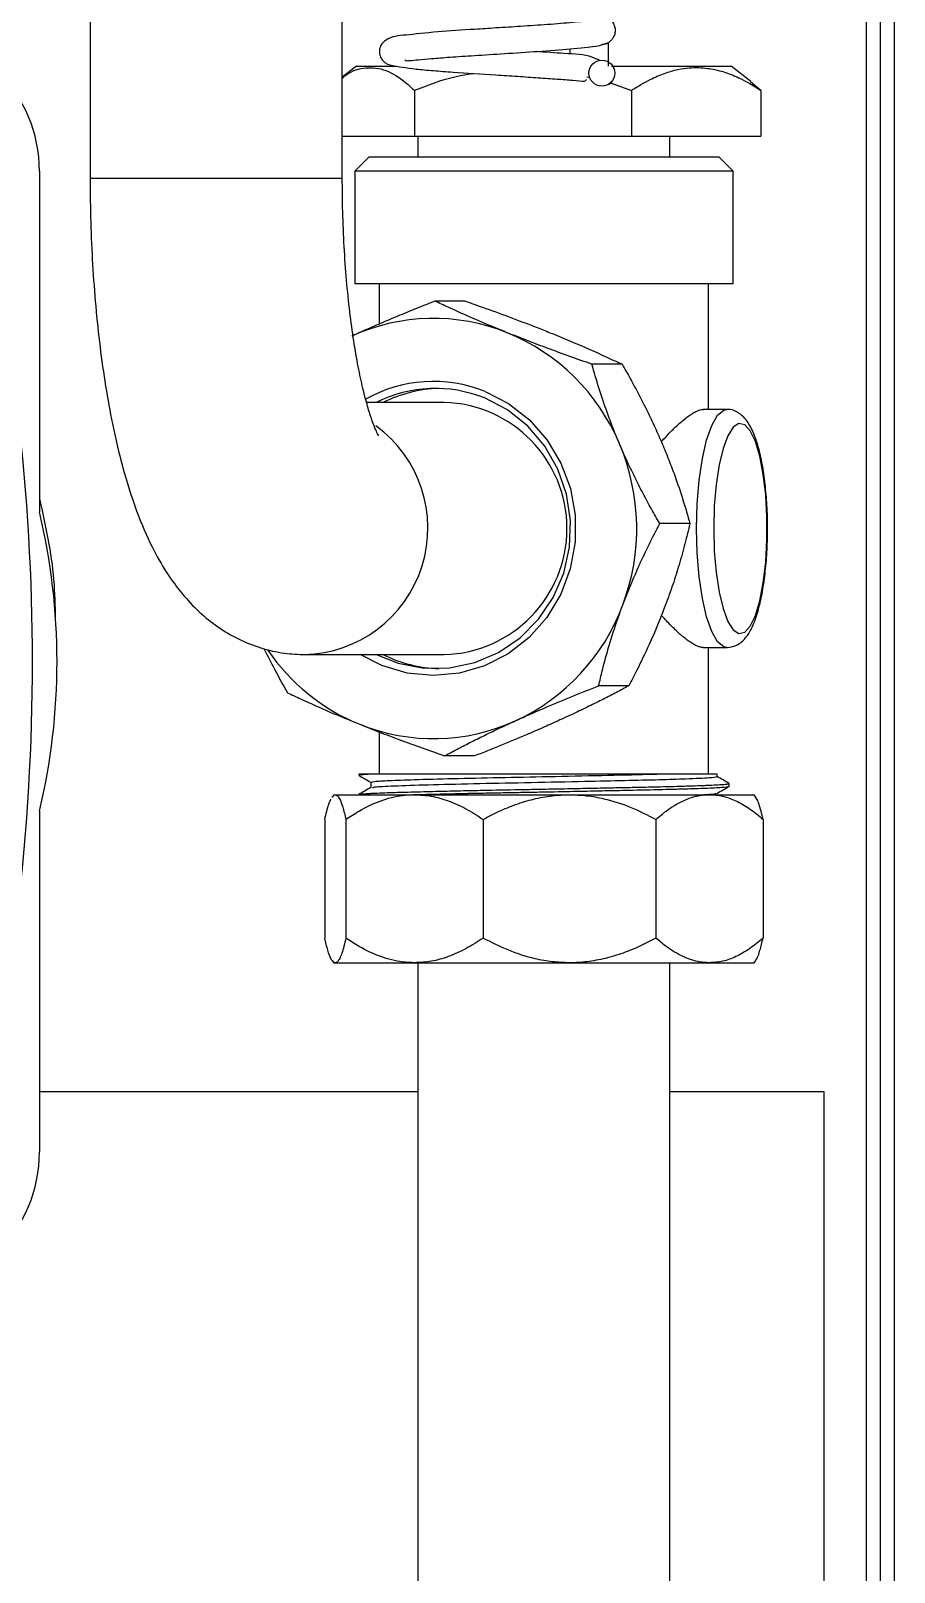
# Model space of a CAD drawing. Header units: millimetres. Extents: x 15 to 415, y 5 to 292.
# Drawn here: x 159.53 to 177.13, y 133.66 to 165.1 of the extents above; entities that cross this region are included whole.
import ezdxf

# ---------------------------------------------------------------- set-up
doc = ezdxf.new("R2010")
doc.units = ezdxf.units.MM

msp = doc.modelspace()

# ---------------------------------------------------------------- linework, layer by layer
at = {"color": 7, "linetype": 'Continuous', "lineweight": 25}
for p, q in [((176.847, 239.4198), (176.847, 125.7459)), ((177.1328, 239.4198), (177.1328, 125.7459)), ((176.5613, 239.1543), (176.5613, 126.0115)), ((160.7359, 170.0888), (160.7359, 162.0888)), ((165.8788, 162.0888), (165.8788, 170.0888)), ((170.5193, 164.7275), (170.5193, 164.6184)), ((171.3015, 164.8595), (171.3015, 164.3745)), ((166.1687, 164.3745), (165.8788, 164.149)), ((166.1687, 164.3745), (166.9719, 164.3745)), ((170.8676, 164.1569), (170.9257, 164.1437)), ((171.3713, 164.3745), (173.8111, 164.3745)), ((174.2092, 164.0649), (173.8111, 164.3745)), ((167.3501, 163.8825), (167.3501, 162.9459)), ((171.3085, 164.0038), (171.3653, 164.0504)), ((171.3461, 164.0347), (171.7766, 163.8825)), ((171.7766, 163.8825), (171.7766, 162.9459)), ((174.4164, 163.8825), (174.2007, 164.054)), ((174.4164, 163.8825), (174.4164, 162.9459)), ((165.8788, 162.9459), (167.3501, 162.9459)), ((167.3501, 162.9459), (171.7766, 162.9459)), ((167.4185, 162.9459), (167.4185, 162.5174)), ((171.7766, 162.9459), (174.4164, 162.9459)), ((172.5613, 162.5174), (172.5613, 162.9459)), ((159.7042, 162.2317), (159.7042, 155.2831)), ((166.4185, 162.5174), (166.1328, 162.2317)), ((166.1328, 162.2317), (166.1328, 159.9459)), ((173.7203, 162.2317), (166.1328, 162.2317)), ((173.444, 162.5174), (166.4185, 162.5174)), ((173.5613, 162.5174), (173.444, 162.5174)), ((173.847, 162.2317), (173.5613, 162.5174)), ((173.847, 162.2317), (173.7203, 162.2317)), ((173.847, 159.9459), (173.847, 162.2317)), ((166.1328, 159.9459), (169.0093, 159.9459)), ((166.6328, 159.9459), (166.6328, 159.1172)), ((169.0093, 159.9459), (173.847, 159.9459)), ((173.347, 157.3745), (173.347, 159.9459)), ((168.3852, 159.5837), (167.7701, 159.5837)), ((171.5851, 158.2958), (170.9699, 158.2958)), ((167.9561, 157.5174), (166.3731, 157.5174)), ((173.7203, 157.3745), (173.2365, 157.3745)), ((159.7042, 155.5557), (159.7042, 155.544)), ((172.9669, 155.0456), (172.3518, 155.0456)), ((173.2362, 152.5174), (173.7203, 152.5174)), ((173.347, 149.9459), (173.347, 152.5174)), ((165.1233, 152.3745), (167.9561, 152.3745)), ((171.7213, 151.737), (171.1062, 151.737)), ((166.6328, 150.7951), (166.6328, 149.9459)), ((168.5779, 150.3082), (167.9628, 150.3082)), ((166.2126, 149.9459), (166.5502, 149.9459)), ((166.4589, 149.7745), (166.4589, 149.6613)), ((173.5217, 149.8862), (173.5217, 149.9459)), ((173.7672, 149.6879), (173.7672, 149.7446)), ((165.7042, 149.5174), (165.6693, 149.4676)), ((165.7042, 149.5174), (165.7361, 149.5174)), ((165.7361, 149.5174), (167.3511, 149.5174)), ((166.2126, 149.5179), (166.2126, 149.5174)), ((167.3511, 149.5174), (170.5119, 149.5174)), ((170.5119, 149.5174), (173.3669, 149.5174)), ((173.3669, 149.5174), (174.2756, 149.5174)), ((174.3105, 149.4676), (174.2756, 149.5174)), ((159.7042, 149.1802), (159.7042, 142.2317)), ((165.5199, 149.0129), (165.5199, 146.5932)), ((165.9523, 149.0129), (165.9523, 146.5932)), ((168.75, 149.0129), (168.75, 146.5932)), ((172.2739, 149.0129), (172.2739, 146.5932)), ((174.4599, 149.0129), (174.4599, 146.5932)), ((165.6697, 146.1381), (165.7042, 146.0888)), ((165.7042, 146.0888), (165.7361, 146.0888)), ((165.7361, 146.0888), (167.3511, 146.0888)), ((167.3511, 146.0888), (170.5119, 146.0888)), ((167.4185, 146.0888), (167.4185, 132.0317)), ((170.5119, 146.0888), (173.3669, 146.0888)), ((172.5613, 132.0317), (172.5613, 146.0888)), ((173.3669, 146.0888), (174.2756, 146.0888)), ((174.2756, 146.0888), (174.3101, 146.1381)), ((167.4185, 143.4602), (159.7042, 143.4602)), ((175.7042, 143.4602), (172.5613, 143.4602)), ((175.7042, 128.6031), (175.7042, 143.4602))]:
    msp.add_line(p, q, dxfattribs=at)
at = {"color": 8, "linetype": 'Continuous', "lineweight": 25}
msp.add_line((160.7359, 162.0888), (165.8788, 162.0888), dxfattribs=at)
at = {"color": 7, "linetype": 'Continuous', "lineweight": 25, "flags": 128}
for points in [[(168.7907, 157.7416), (169.2696, 157.494), (169.6963, 157.1597), (170.0564, 156.75), (170.3375, 156.2788), (170.5301, 155.7622), (170.6277, 155.2179), (170.6268, 154.6643), (170.5276, 154.1203), (170.3333, 153.6044), (170.0507, 153.1342), (169.6894, 152.7256), (169.2616, 152.3927), (168.7819, 152.1468), (168.2667, 151.9961), (167.7335, 151.946), (167.2004, 151.9979), (166.6857, 152.1503), (166.2437, 152.3745)], [(166.57, 152.3745), (167.0214, 152.197), (167.5382, 152.0993), (168.0635, 152.1045), (168.5783, 152.2124), (169.0642, 152.4191), (169.5034, 152.7171), (169.8801, 153.0957), (170.1807, 153.5411), (170.3943, 154.0374), (170.5133, 154.5664), (170.5333, 155.1092), (170.4535, 155.6461), (170.277, 156.1577), (170.0099, 156.6255), (169.6621, 157.0325), (169.2461, 157.3642), (168.7769, 157.6085), (168.7769, 157.6085)], [(173.4519, 154.9459), (173.4646, 154.4853), (173.5022, 154.0462), (173.563, 153.6491), (173.644, 153.3127), (173.7415, 153.0527), (173.8509, 152.8812), (173.9672, 152.8062), (174.0848, 152.8313), (174.1983, 152.9553), (174.3024, 153.1723), (174.3921, 153.4723), (174.4634, 153.8412), (174.5129, 154.2617), (174.5382, 154.7143), (174.5382, 155.1776), (174.5129, 155.6302), (174.4634, 156.0507), (174.3921, 156.4196), (174.3024, 156.7196), (174.1983, 156.9366), (174.0848, 157.0606), (173.9672, 157.0857), (173.8509, 157.0107), (173.7415, 156.8392), (173.644, 156.5792), (173.563, 156.2428), (173.5022, 155.8457), (173.4646, 155.4066), (173.4519, 154.9459)]]:
    msp.add_lwpolyline(points, dxfattribs=at)
at = {"color": 8, "linetype": 'Continuous', "lineweight": 25, "flags": 128}
for points in [[(173.1029, 154.9459), (173.1164, 155.4509), (173.1563, 155.9337), (173.2208, 156.3734), (173.3072, 156.7507), (173.4116, 157.0492), (173.5295, 157.2557), (173.6558, 157.3612), (173.7205, 157.3745)], [(173.722, 152.5174), (173.6558, 152.5307), (173.5295, 152.6362), (173.4116, 152.8427), (173.3072, 153.1412), (173.2208, 153.5185), (173.1563, 153.9582), (173.1164, 154.441), (173.1029, 154.9459)]]:
    msp.add_lwpolyline(points, dxfattribs=at)
at = {"color": 7, "linetype": 'Continuous', "lineweight": 25}
msp.add_circle((171.1722, 164.2337), 0.2646, dxfattribs=at)
for centre, radius, start, end in [((156.847, 162.2317), 2.8571, 0, 90), ((116.7042, 152.2317), 42.8571, 346.32279, 13.67721), ((167.738, 155.2104), 4.0211, 68.03893, 114.50535), ((167.6509, 155.0426), 4.2094, 22.75392, 67.79345), ((167.7378, 155.1271), 2.8185, 68.06427, 119.55543), ((167.7743, 155.1188), 2.684, 68.06628, 116.66116), ((167.9225, 155.1105), 2.6926, 91.60372, 116.63696), ((167.8881, 154.9459), 2.5723, 271.51518, 88.48482), ((167.4647, 154.9458), 4.4185, 339.40178, 22.97811), ((146.847, 152.2317), 13.2143, 346.64882, 13.35118), ((167.6383, 154.8615), 4.2264, 294.72794, 339.64338), ((167.8017, 154.8155), 4.1691, 214.28035, 247.92079), ((167.9213, 154.7767), 2.6879, 243.34074, 268.41859), ((167.7384, 154.6815), 4.0211, 248.03893, 294.50535), ((156.847, 142.2317), 2.8571, 270, 0)]:
    msp.add_arc(centre, radius, start, end, dxfattribs=at)
at = {"color": 8, "linetype": 'Continuous', "lineweight": 25}
msp.add_arc((165.0434, 154.9557), 2.5816, 271.23585, 53.86931, dxfattribs=at)
at = {"color": 7, "linetype": 'Continuous', "lineweight": 25}
for points, knots in [([(171.1132, 165.3588), (171.0856, 165.3427), (171.0329, 165.3119), (170.6191, 165.2665), (170.0986, 165.2251), (169.5466, 165.188), (169.0366, 165.1557), (168.4528, 165.1181), (167.7817, 165.0756), (167.1298, 165.0023), (166.8525, 164.9835), (166.6595, 164.8232), (166.624, 164.6693), (166.653, 164.5597), (166.7558, 164.4188), (166.9154, 164.3872), (167.2619, 164.3248), (167.7259, 164.2849), (168.2575, 164.2445), (168.861, 164.2064), (169.4565, 164.1683), (169.882, 164.1406), (170.2686, 164.1121), (170.5855, 164.093), (170.8228, 164.0562), (170.8504, 164.091), (170.8613, 164.1048)], [0, 0, 0, 0, 0.062806, 0.1200696, 0.1715858, 0.217213, 0.2567833, 0.2901875, 0.3532336, 0.4221423, 0.4906741, 0.5141014, 0.5295399, 0.5411029, 0.5513196, 0.5932338, 0.6625226, 0.6986717, 0.7342137, 0.8034865, 0.8380609, 0.8728254, 0.9077077, 0.9425681, 0.9772421, 1, 1, 1, 1]), ([(171.162, 164.8189), (171.191, 164.8221), (171.2474, 164.8282), (171.3203, 164.865), (171.3757, 164.9123), (171.4237, 164.9782), (171.4505, 165.0582), (171.4523, 165.1371), (171.4289, 165.2236), (171.3709, 165.3064), (171.2804, 165.3707), (171.2063, 165.382), (171.1698, 165.3875)], [0, 0, 0, 0, 0.08731505, 0.17044695, 0.24760323, 0.31818924, 0.44080006, 0.5470856, 0.65597846, 0.77021497, 0.88680804, 1, 1, 1, 1]), ([(167.1563, 164.5089), (167.1583, 164.5031), (167.1654, 164.4828), (167.2463, 164.4894), (167.4252, 164.5064), (167.7104, 164.5326), (168.0889, 164.5609), (168.5931, 164.5949), (169.2118, 164.6341), (169.9027, 164.6789), (170.5799, 164.7296), (171.0089, 164.7759), (171.2175, 164.8159), (171.243, 164.837), (171.256, 164.8478)], [0, 0, 0, 0, 0.0224005, 0.0785328, 0.1367749, 0.1992896, 0.2739456, 0.3614909, 0.4620949, 0.5759276, 0.7032314, 0.8442172, 0.9203235, 1, 1, 1, 1]), ([(171.1244, 164.4892), (171.0752, 164.5152), (170.8923, 164.6117), (170.4504, 164.6266), (170.0222, 164.66), (169.8291, 164.6751)], [0, 0, 0, 0, 0.1680618, 0.6248976, 1, 1, 1, 1]), ([(165.8788, 164.1332), (165.9023, 164.1526), (166.0572, 164.2802), (166.3575, 164.369), (166.7731, 164.3196), (167.1028, 164.1115), (167.2924, 163.9359), (167.3501, 163.8825)], [0, 0, 0, 0, 0.04944584, 0.32560169, 0.59624192, 0.87701354, 1, 1, 1, 1]), ([(167.3501, 163.8825), (167.3785, 163.8934), (167.6937, 164.015), (168.087, 164.163), (168.4685, 164.2166), (168.5456, 164.2274)], [0, 0, 0, 0, 0.0733582, 0.8128252, 1, 1, 1, 1]), ([(171.7766, 163.8825), (171.8388, 163.922), (171.9633, 164.0012), (172.1859, 164.1215), (172.4387, 164.2318), (172.7065, 164.3092), (173.0012, 164.3529), (173.2543, 164.3463), (173.4882, 164.3053), (173.6997, 164.2492), (173.9271, 164.1594), (174.1806, 164.0309), (174.3311, 163.9361), (174.4164, 163.8825)], [0, 0, 0, 0, 0.0734783, 0.1471557, 0.258517, 0.3620606, 0.4473688, 0.5855293, 0.641208, 0.7073853, 0.8222946, 0.8993084, 1, 1, 1, 1]), ([(160.7359, 162.0888), (160.7366, 161.9353), (160.7386, 161.4905), (160.7611, 160.7564), (160.8113, 159.8971), (160.8868, 159.0562), (160.9876, 158.2394), (161.1148, 157.4506), (161.2707, 156.6915), (161.4602, 155.9602), (161.6943, 155.2492), (161.9677, 154.6096), (162.2754, 154.0619), (162.597, 153.619), (162.9447, 153.2481), (163.3292, 152.9363), (163.7531, 152.6843), (164.2123, 152.5012), (164.6744, 152.3929), (164.9818, 152.3803), (165.1233, 152.3745)], [0, 0, 0, 0, 0.03303979, 0.09575645, 0.15862907, 0.22182583, 0.28557909, 0.35020196, 0.41615419, 0.48416118, 0.55542557, 0.63183797, 0.69427415, 0.7470623, 0.79459654, 0.8390685, 0.88179164, 0.92355278, 0.96483471, 1, 1, 1, 1]), ([(166.6175, 156.8384), (166.6183, 156.8372), (166.6253, 156.8268), (166.5975, 156.8728), (166.5468, 156.9866), (166.4698, 157.1897), (166.3806, 157.4769), (166.2844, 157.8517), (166.1884, 158.3093), (166.0986, 158.8421), (166.0198, 159.4399), (165.9556, 160.0905), (165.9094, 160.781), (165.8831, 161.4525), (165.8801, 161.8916), (165.8788, 162.0888)], [0, 0, 0, 0, 0.0078419, 0.0689096, 0.1345767, 0.2057365, 0.2825382, 0.3645427, 0.4509657, 0.5409142, 0.6335464, 0.7281451, 0.8241275, 0.9210253, 1, 1, 1, 1]), ([(167.7701, 159.5837), (167.6591, 159.5398), (167.4365, 159.4519), (167.094, 159.3124), (166.7447, 159.1664), (166.4554, 159.0414), (166.2305, 158.9418), (166.1236, 158.8935), (166.0701, 158.8693)], [0, 0, 0, 0, 0.1977377, 0.3966457, 0.6005276, 0.806867, 0.9032637, 1, 1, 1, 1]), ([(169.2418, 158.9397), (169.1508, 158.9767), (168.8872, 159.0837), (168.4745, 159.2602), (168.0799, 159.4375), (167.8572, 159.5426), (167.7701, 159.5837)], [0, 0, 0, 0, 0.1638321, 0.4746302, 0.7943879, 1, 1, 1, 1]), ([(168.3852, 159.5837), (168.5024, 159.5426), (168.797, 159.4392), (169.2834, 159.262), (169.748, 159.0856), (170.0208, 158.9767), (170.1134, 158.9397)], [0, 0, 0, 0, 0.2056137, 0.5170117, 0.8361666, 1, 1, 1, 1]), ([(170.9699, 158.2958), (170.8203, 158.3483), (170.5194, 158.4541), (170.076, 158.6164), (169.6453, 158.7792), (169.3771, 158.8859), (169.2418, 158.9397)], [0, 0, 0, 0, 0.262126, 0.5272899, 0.7614272, 1, 1, 1, 1]), ([(170.1134, 158.9397), (170.243, 158.8869), (170.5048, 158.7803), (170.8819, 158.6181), (171.2474, 158.4548), (171.472, 158.349), (171.5851, 158.2958)], [0, 0, 0, 0, 0.23399835, 0.47271012, 0.73458372, 1, 1, 1, 1]), ([(171.5326, 156.6707), (171.4878, 156.7784), (171.3976, 156.9955), (171.2533, 157.3811), (171.104, 157.8231), (171.0149, 158.1372), (170.9699, 158.2958)], [0, 0, 0, 0, 0.1893593, 0.3812577, 0.6874988, 1, 1, 1, 1]), ([(171.5851, 158.2958), (171.642, 158.196), (171.7561, 157.9959), (171.9267, 157.6787), (172.0958, 157.3465), (172.2576, 157.0079), (172.3565, 156.7806), (172.4043, 156.6707)], [0, 0, 0, 0, 0.1977545, 0.3966796, 0.6005789, 0.8069359, 1, 1, 1, 1]), ([(172.4014, 156.7318), (172.4492, 156.7854), (172.5324, 156.8786), (172.6492, 156.9949), (172.7518, 157.0898), (172.8512, 157.1735), (172.9447, 157.2439), (173.0305, 157.3), (173.1084, 157.3418), (173.1766, 157.3668), (173.219, 157.3766), (173.2357, 157.3743), (173.2365, 157.3742)], [0, 0, 0, 0, 0.1411673, 0.2456621, 0.3507749, 0.4580031, 0.5660506, 0.6705804, 0.776023, 0.8845541, 0.9942343, 1, 1, 1, 1]), ([(174.5494, 155.0437), (174.5495, 155.0563), (174.5515, 155.2202), (174.5331, 155.5343), (174.4929, 155.9643), (174.4276, 156.3576), (174.3408, 156.7033), (174.2283, 156.9939), (174.0985, 157.2009), (173.932, 157.328), (173.7956, 157.3855), (173.7282, 157.3717), (173.7216, 157.3703)], [0, 0, 0, 0, 0.01073369, 0.14011958, 0.26979102, 0.40029843, 0.53259829, 0.66871696, 0.81369247, 0.90484472, 0.99059705, 1, 1, 1, 1]), ([(172.3518, 155.0456), (172.2949, 155.1453), (172.1808, 155.3455), (172.0102, 155.6627), (171.8411, 155.9949), (171.6793, 156.3334), (171.5804, 156.5608), (171.5326, 156.6707)], [0, 0, 0, 0, 0.1977545, 0.3966796, 0.6005789, 0.8069359, 1, 1, 1, 1]), ([(172.4043, 156.6707), (172.4491, 156.5629), (172.5393, 156.3459), (172.6835, 155.9602), (172.8329, 155.5182), (172.922, 155.2042), (172.9669, 155.0456)], [0, 0, 0, 0, 0.1893593, 0.3812577, 0.6874988, 1, 1, 1, 1]), ([(159.7042, 155.5557), (159.825, 155.0076), (160.0038, 154.1956), (160.0203, 153.3662), (160.0257, 153.0966)], [0, 0, 0, 0, 0.6750051, 1, 1, 1, 1]), ([(171.6007, 153.3913), (171.6534, 153.5269), (171.7597, 153.8009), (171.9424, 154.2175), (172.1406, 154.637), (172.2811, 154.9088), (172.3518, 155.0456)], [0, 0, 0, 0, 0.2339983, 0.4727101, 0.7345837, 1, 1, 1, 1]), ([(172.9669, 155.0456), (172.9351, 154.9105), (172.871, 154.6388), (172.7541, 154.2219), (172.6228, 153.8036), (172.5228, 153.5296), (172.4724, 153.3913)], [0, 0, 0, 0, 0.262126, 0.5272899, 0.7614272, 1, 1, 1, 1]), ([(173.725, 152.5201), (173.7874, 152.5282), (173.9128, 152.5447), (174.0588, 152.6591), (174.1807, 152.8149), (174.2917, 153.0458), (174.3901, 153.3648), (174.4675, 153.7525), (174.5197, 154.1762), (174.5493, 154.6121), (174.5493, 154.9043), (174.5494, 155.0437)], [0, 0, 0, 0, 0.0805926, 0.1621838, 0.2549431, 0.374853, 0.510112, 0.6387227, 0.7637734, 0.8872893, 1, 1, 1, 1]), ([(171.1062, 151.737), (171.1309, 151.8426), (171.1932, 152.1082), (171.3183, 152.5633), (171.4628, 153.0167), (171.5658, 153.2964), (171.6007, 153.3913)], [0, 0, 0, 0, 0.2056137, 0.5170117, 0.8361666, 1, 1, 1, 1]), ([(172.4724, 153.3913), (172.4359, 153.2964), (172.3301, 153.0215), (172.1336, 152.5681), (171.9161, 152.1125), (171.7761, 151.8426), (171.7213, 151.737)], [0, 0, 0, 0, 0.1638321, 0.4746302, 0.7943879, 1, 1, 1, 1]), ([(173.2362, 152.5182), (173.2341, 152.5179), (173.2187, 152.5161), (173.1815, 152.5242), (173.1243, 152.5435), (173.0593, 152.5758), (172.9892, 152.6182), (172.9144, 152.6703), (172.8342, 152.7325), (172.7508, 152.8034), (172.6655, 152.8816), (172.5792, 152.9666), (172.4908, 153.0588), (172.4313, 153.1263), (172.4014, 153.1601)], [0, 0, 0, 0, 0.0143875, 0.1054715, 0.1986648, 0.2925691, 0.3808151, 0.4696003, 0.5599646, 0.6508244, 0.7372371, 0.8240144, 0.9118429, 1, 1, 1, 1]), ([(164.2787, 152.4986), (164.3502, 152.3567), (164.5081, 152.0433), (164.6728, 151.7543), (164.7629, 151.5961)], [0, 0, 0, 0, 0.4528051, 1, 1, 1, 1]), ([(164.7629, 151.5961), (164.85, 151.555), (165.0691, 151.4516), (165.4631, 151.2745), (165.8754, 151.098), (166.1436, 150.9891), (166.2346, 150.9522)], [0, 0, 0, 0, 0.2056137, 0.5170117, 0.8361666, 1, 1, 1, 1]), ([(169.4062, 151.0226), (169.5115, 151.07), (169.7234, 151.1654), (170.1161, 151.3349), (170.5822, 151.5292), (170.9303, 151.6673), (171.1062, 151.737)], [0, 0, 0, 0, 0.1893593, 0.3812577, 0.6874988, 1, 1, 1, 1]), ([(171.7213, 151.737), (171.6393, 151.6931), (171.4748, 151.6052), (171.2038, 151.4657), (170.9103, 151.3197), (170.6008, 151.1709), (170.3831, 151.0709), (170.2779, 151.0226)], [0, 0, 0, 0, 0.1977545, 0.3966796, 0.6005789, 0.8069359, 1, 1, 1, 1]), ([(166.2346, 150.9522), (166.3673, 150.8994), (166.6355, 150.7927), (167.0643, 150.6305), (167.5103, 150.4672), (167.8112, 150.3614), (167.9628, 150.3082)], [0, 0, 0, 0, 0.2339983, 0.4727101, 0.7345837, 1, 1, 1, 1]), ([(167.9628, 150.3082), (168.0448, 150.3521), (168.2093, 150.44), (168.4803, 150.5795), (168.7738, 150.7255), (169.0833, 150.8743), (169.301, 150.9743), (169.4062, 151.0226)], [0, 0, 0, 0, 0.19775454, 0.39667957, 0.60057886, 0.80693592, 1, 1, 1, 1]), ([(170.2779, 151.0226), (170.1726, 150.9752), (169.9607, 150.8798), (169.568, 150.7103), (169.1019, 150.516), (168.7537, 150.3779), (168.5779, 150.3082)], [0, 0, 0, 0, 0.1893593, 0.3812577, 0.6874988, 1, 1, 1, 1]), ([(166.2155, 149.9147), (166.2149, 149.9157), (166.2132, 149.9183), (166.2333, 149.923), (166.286, 149.93), (166.387, 149.9379), (166.4999, 149.9435), (166.5502, 149.9459)], [0, 0, 0, 0, 0.0883322, 0.2484297, 0.4535085, 0.7569219, 1, 1, 1, 1]), ([(166.2147, 149.9123), (166.2557, 149.8886), (166.337, 149.8416), (166.4184, 149.7946), (166.4589, 149.7712)], [0, 0, 0, 0, 0.5030869, 1, 1, 1, 1]), ([(166.4604, 149.6622), (166.4194, 149.6386), (166.3375, 149.5913), (166.2557, 149.544), (166.2147, 149.5203)], [0, 0, 0, 0, 0.4999924, 1, 1, 1, 1]), ([(166.2209, 149.5203), (166.224, 149.5223), (166.23, 149.5262), (166.2758, 149.5317), (166.3305, 149.5365), (166.3905, 149.5407), (166.4365, 149.5434), (166.4867, 149.546), (166.5734, 149.5502), (166.7323, 149.5566), (166.9416, 149.5635), (167.1655, 149.5703), (167.4723, 149.5789), (167.8673, 149.5886), (168.2745, 149.5977), (168.5722, 149.6039), (168.7668, 149.6079), (169.1262, 149.6149), (169.5845, 149.6235), (170.1685, 149.6347), (170.6568, 149.6443), (171.1087, 149.6534), (171.4509, 149.6604), (171.6977, 149.6655), (171.8872, 149.6695), (172.0705, 149.6735), (172.2721, 149.6779), (172.5125, 149.6839), (172.7976, 149.6916), (173.0581, 149.6997), (173.2471, 149.7066), (173.4709, 149.7158), (173.6462, 149.7249), (173.7404, 149.7357), (173.785, 149.7414), (173.7663, 149.7446), (173.7658, 149.7446)], [0, 0, 0, 0, 0.0258917, 0.0505392, 0.0716617, 0.0898442, 0.1050863, 0.1073295, 0.1259857, 0.1625185, 0.1948659, 0.2222343, 0.2532897, 0.3071662, 0.3500944, 0.3726302, 0.3902886, 0.4030687, 0.4689659, 0.5084059, 0.5521424, 0.5941682, 0.6271458, 0.6455141, 0.6638824, 0.6822505, 0.7006186, 0.7267977, 0.7612819, 0.8024246, 0.8326977, 0.8510093, 0.9237788, 0.9587653, 0.9989843, 1, 1, 1, 1]), ([(166.4821, 149.7745), (166.4901, 149.7793), (166.5087, 149.7904), (166.8124, 149.8075), (167.3462, 149.826), (168.1122, 149.8472), (169.0616, 149.8677), (170.1125, 149.8886), (171.1719, 149.9116), (172.0203, 149.9297), (172.4304, 149.9415), (172.5829, 149.9459)], [0, 0, 0, 0, 0.0812367, 0.190274, 0.2979374, 0.4211491, 0.5426203, 0.66394, 0.7953816, 0.9239164, 1, 1, 1, 1]), ([(166.4939, 149.6622), (166.5078, 149.6679), (166.5404, 149.6812), (166.9798, 149.7008), (167.7044, 149.7232), (168.6573, 149.7464), (169.7351, 149.7674), (170.7617, 149.7892), (171.6486, 149.8084), (172.3482, 149.8249), (172.9602, 149.8444), (173.4249, 149.8646), (173.4885, 149.8791), (173.52, 149.8862)], [0, 0, 0, 0, 0.0737088, 0.1725044, 0.2722065, 0.3725286, 0.4708879, 0.5714727, 0.6506169, 0.7289359, 0.8025299, 0.9022886, 1, 1, 1, 1]), ([(166.5502, 149.9459), (166.6476, 149.9459), (166.8426, 149.9459), (167.2422, 149.9459), (167.7106, 149.9459), (168.2492, 149.9459), (168.8326, 149.9459), (169.4519, 149.9459), (170.0735, 149.9459), (170.6898, 149.9459), (171.2716, 149.9459), (171.8163, 149.9459), (172.2546, 149.9459), (172.4887, 149.9459), (172.5829, 149.9459)], [0, 0, 0, 0, 0.0840057, 0.168024, 0.2543764, 0.3401259, 0.4283625, 0.5141149, 0.6024699, 0.6863596, 0.7727076, 0.8561824, 0.9421343, 1, 1, 1, 1]), ([(167.275, 149.5166), (167.2829, 149.5168), (167.3918, 149.52), (167.5934, 149.5252), (167.8593, 149.5317), (168.0714, 149.5365), (168.2586, 149.5407), (168.3843, 149.5434), (168.5132, 149.546), (168.7211, 149.5502), (169.0485, 149.5566), (169.4183, 149.5635), (169.7718, 149.5703), (170.2115, 149.5789), (170.7106, 149.5886), (171.1619, 149.5977), (171.465, 149.6039), (171.6532, 149.6079), (172.0049, 149.6152), (172.4017, 149.6242), (172.8309, 149.6359), (173.1351, 149.6456), (173.3765, 149.6549), (173.5265, 149.6623), (173.6177, 149.6677), (173.6809, 149.6723), (173.7289, 149.6771), (173.758, 149.6824), (173.7714, 149.6859), (173.767, 149.6879), (173.7668, 149.6879)], [0, 0, 0, 0, 0.0040082, 0.0551723, 0.0874502, 0.1151119, 0.1389234, 0.1588843, 0.1618219, 0.1862536, 0.2340964, 0.2764582, 0.3122994, 0.3529691, 0.4235248, 0.4797429, 0.5092554, 0.5323806, 0.5491171, 0.6420706, 0.6929843, 0.7513243, 0.8077601, 0.8543129, 0.8798593, 0.9061249, 0.9387336, 0.9663631, 0.9991022, 1, 1, 1, 1]), ([(172.5829, 149.9459), (172.6332, 149.9459), (172.7842, 149.9459), (173.0041, 149.9459), (173.2409, 149.9459), (173.421, 149.9459), (173.5182, 149.9459), (173.5116, 149.9459), (173.5095, 149.9459)], [0, 0, 0, 0, 0.086394, 0.2594515, 0.4354613, 0.6587906, 0.8885963, 1, 1, 1, 1]), ([(173.5194, 149.5436), (173.5604, 149.5672), (173.6423, 149.6146), (173.7242, 149.6619), (173.7651, 149.6855)], [0, 0, 0, 0, 0.4999924, 1, 1, 1, 1]), ([(173.7651, 149.7471), (173.7242, 149.7707), (173.643, 149.8176), (173.5619, 149.8645), (173.5217, 149.8877)], [0, 0, 0, 0, 0.5046027, 1, 1, 1, 1]), ([(165.5199, 149.0129), (165.5331, 149.0697), (165.5598, 149.1836), (165.6019, 149.3264), (165.6313, 149.3934), (165.6462, 149.4273)], [0, 0, 0, 0, 0.3292732, 0.6604954, 1, 1, 1, 1]), ([(165.672, 149.4657), (165.6788, 149.4768), (165.6999, 149.5116), (165.7214, 149.5151), (165.7361, 149.5174)], [0, 0, 0, 0, 0.3198834, 1, 1, 1, 1]), ([(165.7361, 149.5174), (165.7504, 149.5134), (165.7793, 149.5053), (165.8306, 149.4278), (165.8894, 149.2759), (165.9312, 149.1012), (165.9523, 149.0129)], [0, 0, 0, 0, 0.1893593, 0.3812577, 0.6874988, 1, 1, 1, 1]), ([(165.9523, 149.0129), (166.0416, 149.072), (166.2662, 149.2205), (166.6511, 149.4024), (167.0344, 149.5051), (167.2709, 149.5143), (167.3511, 149.5174)], [0, 0, 0, 0, 0.20561369, 0.51701168, 0.83616664, 1, 1, 1, 1]), ([(167.3511, 149.5174), (167.4658, 149.5112), (167.6975, 149.4988), (168.0498, 149.397), (168.4045, 149.2387), (168.6343, 149.0885), (168.75, 149.0129)], [0, 0, 0, 0, 0.2339983, 0.4727101, 0.7345837, 1, 1, 1, 1]), ([(168.75, 149.0129), (168.8581, 149.0699), (169.0751, 149.184), (169.419, 149.3247), (169.7792, 149.4341), (170.1462, 149.5044), (170.3928, 149.5132), (170.5119, 149.5174)], [0, 0, 0, 0, 0.1977545, 0.3966796, 0.6005789, 0.8069359, 1, 1, 1, 1]), ([(170.5119, 149.5174), (170.6288, 149.5134), (170.8641, 149.5053), (171.2822, 149.4278), (171.7615, 149.2759), (172.102, 149.1012), (172.2739, 149.0129)], [0, 0, 0, 0, 0.1893593, 0.3812577, 0.6874988, 1, 1, 1, 1]), ([(172.2739, 149.0129), (172.3437, 149.072), (172.5192, 149.2205), (172.8199, 149.4024), (173.1194, 149.5051), (173.3042, 149.5143), (173.3669, 149.5174)], [0, 0, 0, 0, 0.2056137, 0.5170117, 0.8361666, 1, 1, 1, 1]), ([(173.2041, 149.5174), (173.26, 149.5198), (173.4693, 149.5287), (173.4885, 149.5374), (173.5025, 149.5437)], [0, 0, 0, 0, 0.267127, 1, 1, 1, 1]), ([(173.3669, 149.5174), (173.4565, 149.5112), (173.6376, 149.4988), (173.9128, 149.397), (174.19, 149.2387), (174.3696, 149.0885), (174.4599, 149.0129)], [0, 0, 0, 0, 0.2339983, 0.4727101, 0.7345837, 1, 1, 1, 1]), ([(174.4599, 149.0129), (174.4467, 149.07), (174.42, 149.1844), (174.3778, 149.3233), (174.3403, 149.4223), (174.3164, 149.4542), (174.3078, 149.4657)], [0, 0, 0, 0, 0.276143, 0.5539205, 0.838644, 1, 1, 1, 1]), ([(165.7361, 146.0888), (165.7218, 146.0928), (165.6929, 146.1009), (165.6416, 146.1784), (165.5828, 146.3302), (165.541, 146.505), (165.5199, 146.5932)], [0, 0, 0, 0, 0.18935934, 0.38125769, 0.68749882, 1, 1, 1, 1]), ([(165.9523, 146.5932), (165.9391, 146.5363), (165.9124, 146.4221), (165.8702, 146.2817), (165.826, 146.1714), (165.7882, 146.115), (165.7581, 146.092), (165.7434, 146.0899), (165.7361, 146.0888)], [0, 0, 0, 0, 0.1977377, 0.3966457, 0.6005276, 0.806867, 0.9032637, 1, 1, 1, 1]), ([(167.3511, 146.0888), (167.2709, 146.0919), (167.0385, 146.101), (166.6551, 146.2022), (166.2698, 146.3833), (166.0416, 146.5342), (165.9523, 146.5932)], [0, 0, 0, 0, 0.1638321, 0.4746302, 0.7943879, 1, 1, 1, 1]), ([(168.75, 146.5932), (168.6357, 146.5186), (168.406, 146.3683), (168.0535, 146.2106), (167.6998, 146.1078), (167.4681, 146.0952), (167.3511, 146.0888)], [0, 0, 0, 0, 0.26212596, 0.52728985, 0.76142716, 1, 1, 1, 1]), ([(170.5119, 146.0888), (170.3951, 146.0928), (170.1598, 146.1009), (169.7416, 146.1784), (169.2624, 146.3302), (168.9219, 146.505), (168.75, 146.5932)], [0, 0, 0, 0, 0.1893593, 0.3812577, 0.6874988, 1, 1, 1, 1]), ([(172.2739, 146.5932), (172.1657, 146.5363), (171.9488, 146.4221), (171.6048, 146.2817), (171.2447, 146.1714), (170.9364, 146.115), (170.6908, 146.092), (170.5716, 146.0899), (170.5119, 146.0888)], [0, 0, 0, 0, 0.1977377, 0.3966457, 0.6005276, 0.806867, 0.9032637, 1, 1, 1, 1]), ([(173.3669, 146.0888), (173.3042, 146.0919), (173.1226, 146.101), (172.823, 146.2022), (172.522, 146.3833), (172.3437, 146.5342), (172.2739, 146.5932)], [0, 0, 0, 0, 0.1638321, 0.4746302, 0.7943879, 1, 1, 1, 1]), ([(174.4599, 146.5932), (174.3707, 146.5186), (174.1912, 146.3683), (173.9157, 146.2106), (173.6393, 146.1078), (173.4583, 146.0952), (173.3669, 146.0888)], [0, 0, 0, 0, 0.262126, 0.5272899, 0.7614272, 1, 1, 1, 1]), ([(174.3078, 146.1398), (174.315, 146.1494), (174.3452, 146.1893), (174.397, 146.3327), (174.4388, 146.5058), (174.4599, 146.5932)], [0, 0, 0, 0, 0.1359741, 0.5636162, 1, 1, 1, 1])]:
    msp.add_open_spline(points, degree=3, knots=knots, dxfattribs=at)

doc.saveas('drawing.dxf')
